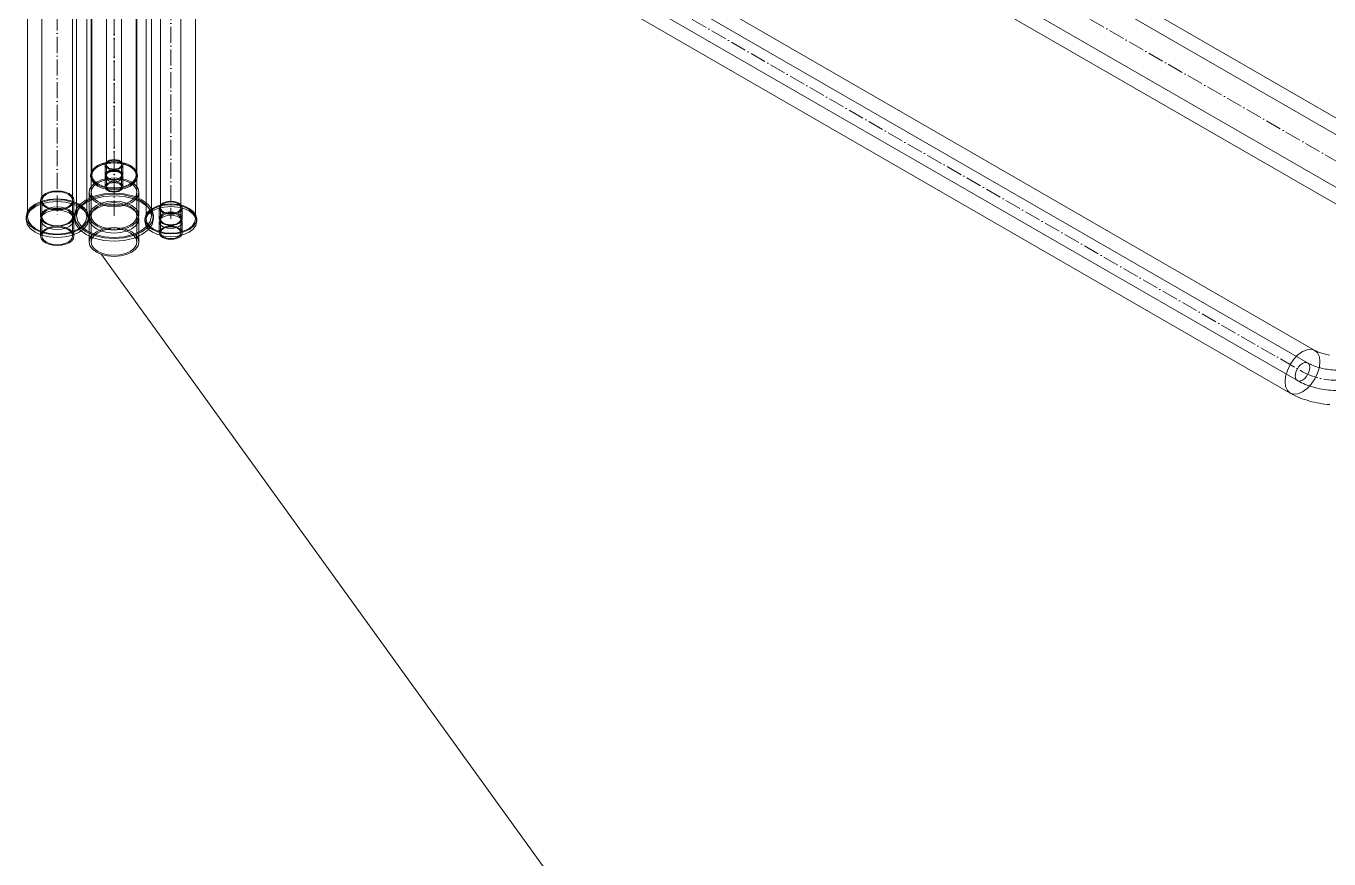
# Model space of a CAD drawing. Header units: millimetres. Extents: x -88595 to 880822, y -1054509 to -148035.
# Drawn here: x 377207 to 378018, y -315205 to -314686 of the extents above; entities that cross this region are included whole.
import ezdxf

# ---------------------------------------------------------------- set-up
doc = ezdxf.new("R2010")
doc.units = ezdxf.units.MM
doc.linetypes.add('$12$ADSK_Осевая', pattern=[14, 10, -2, 0, -2])
doc.linetypes.add('$13$ADSK_Осевая', pattern=[14, 10, -2, 0, -2])
for name, color, linetype, lineweight in [('Изоляция', 7, 'Continuous', 18), ('Марки', 7, 'Continuous', 20), ('Трубопровод', 7, 'Continuous', 18), ('Трубопроводы', 7, 'Continuous', 18)]:
    doc.layers.add(name, color=color, linetype=linetype, lineweight=lineweight)

# ---------------------------------------------------------------- blocks, each defined once
blk = doc.blocks.new('$0$ADSK_МедьПайка_Отвод-гнутая труба - Отвод _гнутая труба_-V101-В_ОВ3_3')
at = {"layer": 'Трубопроводы', "color": 190, "true_color": 0x8000ff}
for points in [[(15427.58, 13065.36, 0), (15427.73, 13066.79, 0), (15428.18, 13068.3, 0), (15428.89, 13069.78, 0), (15429.82, 13071.14, 0), (15430.9, 13072.29, 0), (15432.07, 13073.14, 0), (15433.23, 13073.63, 0), (15434.31, 13073.74, 0), (15435.24, 13073.45, 0), (15435.95, 13072.79, 0), (15436.4, 13071.8, 0), (15436.56, 13070.54, 0)], [(15436.56, 13070.54, 0), (15436.4, 13069.11, 0), (15435.95, 13067.6, 0), (15435.24, 13066.12, 0), (15434.31, 13064.76, 0), (15433.23, 13063.61, 0), (15432.07, 13062.77, 0), (15430.9, 13062.27, 0), (15429.82, 13062.16, 0), (15428.89, 13062.45, 0), (15428.18, 13063.11, 0), (15427.73, 13064.1, 0), (15427.58, 13065.36, 0)], [(15473.79, 13073.45, 0), (15473.07, 13073.05, 0), (15472.3, 13072.65, 0), (15471.5, 13072.28, 0), (15470.66, 13071.91, 0), (15469.79, 13071.56, 0), (15468.89, 13071.23, 0), (15467.96, 13070.92, 0), (15467, 13070.63, 0), (15466.01, 13070.36, 0), (15465, 13070.11, 0), (15463.98, 13069.88, 0), (15462.93, 13069.68, 0), (15461.86, 13069.5, 0), (15460.78, 13069.34, 0), (15459.69, 13069.21, 0), (15458.58, 13069.1, 0), (15457.47, 13069.02, 0), (15456.35, 13068.97, 0), (15455.23, 13068.94, 0), (15454.11, 13068.93, 0), (15452.98, 13068.96, 0), (15451.87, 13069, 0), (15450.75, 13069.08, 0), (15449.64, 13069.18, 0), (15448.55, 13069.3, 0), (15447.46, 13069.45, 0), (15446.39, 13069.63, 0), (15445.34, 13069.82, 0), (15444.31, 13070.05, 0), (15443.29, 13070.29, 0), (15442.3, 13070.55, 0), (15441.33, 13070.84, 0), (15440.39, 13071.15, 0), (15439.48, 13071.47, 0), (15438.61, 13071.82, 0), (15437.76, 13072.18, 0), (15436.95, 13072.55, 0), (15436.17, 13072.94, 0), (15435.43, 13073.34, 0), (15435.24, 13073.45, 0)], [(15472.48, 13070.54, 0), (15472.63, 13071.8, 0), (15473.08, 13072.79, 0), (15473.79, 13073.45, 0), (15474.72, 13073.74, 0), (15475.81, 13073.63, 0), (15476.97, 13073.14, 0), (15478.13, 13072.29, 0), (15479.21, 13071.14, 0), (15480.14, 13069.78, 0), (15480.86, 13068.3, 0), (15481.3, 13066.79, 0), (15481.46, 13065.36, 0)], [(15481.46, 13065.36, 0), (15481.3, 13064.1, 0), (15480.86, 13063.11, 0), (15480.14, 13062.45, 0), (15479.21, 13062.16, 0), (15478.13, 13062.27, 0), (15476.97, 13062.77, 0), (15475.81, 13063.61, 0), (15474.72, 13064.76, 0), (15473.79, 13066.12, 0), (15473.08, 13067.6, 0), (15472.63, 13069.11, 0), (15472.48, 13070.54, 0)], [(15480.14, 13062.45, 0), (15479.04, 13061.84, 0), (15477.9, 13061.26, 0), (15476.74, 13060.71, 0), (15475.55, 13060.19, 0), (15474.33, 13059.7, 0), (15473.09, 13059.25, 0), (15471.82, 13058.82, 0), (15470.53, 13058.43, 0), (15469.23, 13058.07, 0), (15467.9, 13057.74, 0), (15466.56, 13057.45, 0), (15465.2, 13057.18, 0), (15463.83, 13056.95, 0), (15462.45, 13056.75, 0), (15461.05, 13056.58, 0), (15459.65, 13056.45, 0), (15458.24, 13056.35, 0), (15456.83, 13056.28, 0), (15455.42, 13056.24, 0), (15454, 13056.23, 0), (15452.58, 13056.26, 0), (15451.17, 13056.32, 0), (15449.76, 13056.42, 0), (15448.36, 13056.54, 0), (15446.96, 13056.7, 0), (15445.58, 13056.89, 0), (15444.2, 13057.12, 0), (15442.84, 13057.37, 0), (15441.49, 13057.66, 0), (15440.16, 13057.98, 0), (15438.85, 13058.33, 0), (15437.56, 13058.72, 0), (15436.29, 13059.13, 0), (15435.04, 13059.58, 0), (15433.81, 13060.06, 0), (15432.61, 13060.57, 0), (15431.44, 13061.11, 0), (15430.3, 13061.68, 0), (15429.19, 13062.28, 0), (15428.89, 13062.45, 0)]]:
    blk.add_polyline3d(points, dxfattribs=at)
blk = doc.blocks.new('$0$ADSK_МедьПайка_Муфта - Муфта медная под пайку-V119-В_ОВ3_3')
at = {"layer": 'Трубопроводы', "color": 190, "true_color": 0x8000ff}
for p, q in [((14720.18, 13170.08), (14720.18, 13163.3)), ((14720.99, 13170.08), (14720.99, 13154.57)), ((14733.69, 13154.57), (14733.69, 13170.08)), ((14734.5, 13163.3), (14734.5, 13170.08)), ((14720.18, 13161.34), (14720.18, 13154.57)), ((14734.5, 13154.57), (14734.5, 13161.34))]:
    blk.add_line(p, q, dxfattribs=at)
for points in [[(14732.4, 13173, 0), (14730.92, 13173.66, 0), (14729.19, 13174.07, 0), (14727.34, 13174.21, 0), (14725.49, 13174.07, 0), (14723.76, 13173.66, 0), (14722.28, 13173, 0), (14721.14, 13172.15, 0), (14720.42, 13171.15, 0), (14720.18, 13170.08, 0), (14720.42, 13169.01, 0), (14721.14, 13168.01, 0), (14722.28, 13167.16, 0)], [(14722.85, 13167.49, 0), (14721.84, 13168.25, 0), (14721.21, 13169.13, 0), (14720.99, 13170.08, 0), (14721.21, 13171.03, 0), (14721.84, 13171.91, 0), (14722.85, 13172.67, 0), (14724.16, 13173.26, 0), (14725.7, 13173.62, 0), (14727.34, 13173.75, 0), (14728.98, 13173.62, 0), (14730.51, 13173.26, 0), (14731.83, 13172.67, 0)], [(14722.28, 13167.16, 0), (14723.76, 13166.5, 0), (14725.49, 13166.09, 0), (14727.34, 13165.95, 0), (14729.19, 13166.09, 0), (14730.92, 13166.5, 0), (14732.4, 13167.16, 0), (14733.54, 13168.01, 0), (14734.26, 13169.01, 0), (14734.5, 13170.08, 0), (14734.26, 13171.15, 0), (14733.54, 13172.15, 0), (14732.4, 13173, 0)], [(14731.83, 13172.67, 0), (14732.84, 13171.91, 0), (14733.47, 13171.03, 0), (14733.69, 13170.08, 0), (14733.47, 13169.13, 0), (14732.84, 13168.25, 0), (14731.83, 13167.49, 0), (14730.51, 13166.91, 0), (14728.98, 13166.54, 0), (14727.34, 13166.41, 0), (14725.7, 13166.54, 0), (14724.16, 13166.91, 0), (14722.85, 13167.49, 0)], [(14732.4, 13166.23, 0), (14730.92, 13166.88, 0), (14729.19, 13167.3, 0), (14727.34, 13167.44, 0), (14725.49, 13167.3, 0), (14723.76, 13166.88, 0), (14722.28, 13166.23, 0), (14721.14, 13165.37, 0), (14720.42, 13164.37, 0), (14720.18, 13163.3, 0), (14720.42, 13162.23, 0), (14721.14, 13161.24, 0), (14722.28, 13160.38, 0)], [(14722.28, 13158.42, 0), (14721.14, 13159.28, 0), (14720.42, 13160.27, 0), (14720.18, 13161.34, 0), (14720.42, 13162.41, 0), (14721.14, 13163.41, 0), (14722.28, 13164.27, 0), (14723.76, 13164.92, 0), (14725.49, 13165.34, 0), (14727.34, 13165.48, 0), (14729.19, 13165.34, 0), (14730.92, 13164.92, 0), (14732.4, 13164.27, 0)], [(14721.27, 13163.54, 0), (14721.15, 13163.43, 0), (14721.05, 13163.32, 0), (14720.96, 13163.21, 0), (14720.88, 13163.11, 0), (14720.81, 13163.01, 0), (14720.76, 13162.92, 0), (14720.71, 13162.83, 0), (14720.67, 13162.74, 0), (14720.64, 13162.66, 0), (14720.62, 13162.59, 0), (14720.6, 13162.52, 0), (14720.59, 13162.45, 0), (14720.58, 13162.39, 0), (14720.58, 13162.32, 0), (14720.58, 13162.26, 0), (14720.59, 13162.19, 0), (14720.6, 13162.13, 0), (14720.62, 13162.05, 0), (14720.64, 13161.98, 0), (14720.67, 13161.9, 0), (14720.71, 13161.82, 0), (14720.76, 13161.73, 0), (14720.82, 13161.63, 0), (14720.89, 13161.53, 0), (14720.97, 13161.43, 0), (14721.06, 13161.33, 0), (14721.16, 13161.22, 0), (14721.27, 13161.11, 0)], [(14722.28, 13160.38, 0), (14723.76, 13159.72, 0), (14725.49, 13159.31, 0), (14727.34, 13159.17, 0), (14729.19, 13159.31, 0), (14730.92, 13159.72, 0), (14732.4, 13160.38, 0), (14733.54, 13161.24, 0), (14734.26, 13162.23, 0), (14734.5, 13163.3, 0), (14734.26, 13164.37, 0), (14733.54, 13165.37, 0), (14732.4, 13166.23, 0)], [(14732.4, 13164.27, 0), (14733.54, 13163.41, 0), (14734.26, 13162.41, 0), (14734.5, 13161.34, 0), (14734.26, 13160.27, 0), (14733.54, 13159.28, 0), (14732.4, 13158.42, 0), (14730.92, 13157.76, 0), (14729.19, 13157.35, 0), (14727.34, 13157.21, 0), (14725.49, 13157.35, 0), (14723.76, 13157.76, 0), (14722.28, 13158.42, 0)], [(14733.41, 13163.54, 0), (14733.52, 13163.43, 0), (14733.63, 13163.32, 0), (14733.72, 13163.21, 0), (14733.8, 13163.11, 0), (14733.86, 13163.01, 0), (14733.92, 13162.92, 0), (14733.97, 13162.83, 0), (14734.01, 13162.74, 0), (14734.04, 13162.66, 0), (14734.06, 13162.59, 0), (14734.08, 13162.52, 0), (14734.09, 13162.45, 0), (14734.1, 13162.39, 0), (14734.1, 13162.32, 0), (14734.1, 13162.26, 0), (14734.09, 13162.19, 0), (14734.08, 13162.13, 0), (14734.06, 13162.05, 0), (14734.04, 13161.98, 0), (14734.01, 13161.9, 0), (14733.97, 13161.82, 0), (14733.92, 13161.73, 0), (14733.86, 13161.63, 0), (14733.79, 13161.53, 0), (14733.71, 13161.43, 0), (14733.62, 13161.33, 0), (14733.52, 13161.22, 0), (14733.41, 13161.11, 0)], [(14722.28, 13151.64, 0), (14721.14, 13152.5, 0), (14720.42, 13153.5, 0), (14720.18, 13154.57, 0), (14720.42, 13155.64, 0), (14721.14, 13156.63, 0), (14722.28, 13157.49, 0), (14723.76, 13158.15, 0), (14725.49, 13158.56, 0), (14727.34, 13158.7, 0), (14729.19, 13158.56, 0), (14730.92, 13158.15, 0), (14732.4, 13157.49, 0)], [(14731.83, 13157.16, 0), (14730.51, 13157.74, 0), (14728.98, 13158.11, 0), (14727.34, 13158.23, 0), (14725.7, 13158.11, 0), (14724.16, 13157.74, 0), (14722.85, 13157.16, 0), (14721.84, 13156.4, 0), (14721.21, 13155.52, 0), (14720.99, 13154.57, 0), (14721.21, 13153.62, 0), (14721.84, 13152.73, 0), (14722.85, 13151.98, 0)], [(14732.4, 13157.49, 0), (14733.54, 13156.63, 0), (14734.26, 13155.64, 0), (14734.5, 13154.57, 0), (14734.26, 13153.5, 0), (14733.54, 13152.5, 0), (14732.4, 13151.64, 0), (14730.92, 13150.99, 0), (14729.19, 13150.57, 0), (14727.34, 13150.43, 0), (14725.49, 13150.57, 0), (14723.76, 13150.99, 0), (14722.28, 13151.64, 0)], [(14722.85, 13151.98, 0), (14724.16, 13151.39, 0), (14725.7, 13151.03, 0), (14727.34, 13150.9, 0), (14728.98, 13151.03, 0), (14730.51, 13151.39, 0), (14731.83, 13151.98, 0), (14732.84, 13152.73, 0), (14733.47, 13153.62, 0), (14733.69, 13154.57, 0), (14733.47, 13155.52, 0), (14732.84, 13156.4, 0), (14731.83, 13157.16, 0)]]:
    blk.add_polyline3d(points, dxfattribs=at)
blk = doc.blocks.new('$0$ADSK_МедьПайка_Муфта - Муфта медная под пайку-4468528-В_ОВ3_3')
at = {"layer": 'Трубопроводы', "color": 134, "true_color": 0x00a6a6}
for p, q in [((14676.43, 13179.77), (14676.43, 13165.24)), ((14677.7, 13179.77), (14677.7, 13148.74)), ((14706.27, 13148.74), (14706.27, 13179.77)), ((14707.54, 13165.24), (14707.54, 13179.77)), ((14676.43, 13163.28), (14676.43, 13148.74)), ((14707.54, 13148.74), (14707.54, 13163.28))]:
    blk.add_line(p, q, dxfattribs=at)
for points in [[(14702.98, 13186.12, 0), (14699.76, 13187.55, 0), (14696.01, 13188.44, 0), (14691.98, 13188.75, 0), (14687.96, 13188.44, 0), (14684.21, 13187.55, 0), (14680.98, 13186.12, 0), (14678.51, 13184.26, 0), (14676.96, 13182.09, 0), (14676.43, 13179.77, 0), (14676.96, 13177.44, 0), (14678.51, 13175.28, 0), (14680.98, 13173.42, 0)], [(14681.88, 13173.94, 0), (14679.61, 13175.65, 0), (14678.19, 13177.63, 0), (14677.7, 13179.77, 0), (14678.19, 13181.9, 0), (14679.61, 13183.89, 0), (14681.88, 13185.6, 0), (14684.84, 13186.91, 0), (14688.29, 13187.74, 0), (14691.98, 13188.02, 0), (14695.68, 13187.74, 0), (14699.13, 13186.91, 0), (14702.08, 13185.6, 0)], [(14680.98, 13173.42, 0), (14684.21, 13171.99, 0), (14687.96, 13171.09, 0), (14691.98, 13170.79, 0), (14696.01, 13171.09, 0), (14699.76, 13171.99, 0), (14702.98, 13173.42, 0), (14705.45, 13175.28, 0), (14707.01, 13177.44, 0), (14707.54, 13179.77, 0), (14707.01, 13182.09, 0), (14705.45, 13184.26, 0), (14702.98, 13186.12, 0)], [(14702.08, 13185.6, 0), (14704.35, 13183.89, 0), (14705.78, 13181.9, 0), (14706.27, 13179.77, 0), (14705.78, 13177.63, 0), (14704.35, 13175.65, 0), (14702.08, 13173.94, 0), (14699.13, 13172.63, 0), (14695.68, 13171.8, 0), (14691.98, 13171.52, 0), (14688.29, 13171.8, 0), (14684.84, 13172.63, 0), (14681.88, 13173.94, 0)], [(14702.98, 13171.59, 0), (14699.76, 13173.01, 0), (14696.01, 13173.91, 0), (14691.98, 13174.22, 0), (14687.96, 13173.91, 0), (14684.21, 13173.01, 0), (14680.98, 13171.59, 0), (14678.51, 13169.73, 0), (14676.96, 13167.56, 0), (14676.43, 13165.24, 0), (14676.96, 13162.91, 0), (14678.51, 13160.74, 0), (14680.98, 13158.88, 0)], [(14680.98, 13156.93, 0), (14678.51, 13158.79, 0), (14676.96, 13160.95, 0), (14676.43, 13163.28, 0), (14676.96, 13165.6, 0), (14678.51, 13167.77, 0), (14680.98, 13169.63, 0), (14684.21, 13171.05, 0), (14687.96, 13171.95, 0), (14691.98, 13172.26, 0), (14696.01, 13171.95, 0), (14699.76, 13171.05, 0), (14702.98, 13169.63, 0)], [(14678.8, 13168.04, 0), (14678.51, 13167.76, 0), (14678.25, 13167.48, 0), (14678.01, 13167.2, 0), (14677.79, 13166.92, 0), (14677.6, 13166.65, 0), (14677.43, 13166.37, 0), (14677.28, 13166.09, 0), (14677.16, 13165.82, 0), (14677.06, 13165.55, 0), (14676.97, 13165.29, 0), (14676.91, 13165.03, 0), (14676.86, 13164.77, 0), (14676.84, 13164.51, 0), (14676.83, 13164.25, 0), (14676.84, 13163.99, 0), (14676.87, 13163.73, 0), (14676.91, 13163.47, 0), (14676.98, 13163.21, 0), (14677.06, 13162.94, 0), (14677.16, 13162.67, 0), (14677.29, 13162.4, 0), (14677.44, 13162.13, 0), (14677.61, 13161.85, 0), (14677.8, 13161.57, 0), (14678.02, 13161.29, 0), (14678.26, 13161.01, 0), (14678.52, 13160.74, 0), (14678.8, 13160.47, 0)], [(14680.98, 13158.88, 0), (14684.21, 13157.46, 0), (14687.96, 13156.56, 0), (14691.98, 13156.25, 0), (14696.01, 13156.56, 0), (14699.76, 13157.46, 0), (14702.98, 13158.88, 0), (14705.45, 13160.74, 0), (14707.01, 13162.91, 0), (14707.54, 13165.24, 0), (14707.01, 13167.56, 0), (14705.45, 13169.73, 0), (14702.98, 13171.59, 0)], [(14702.98, 13169.63, 0), (14705.45, 13167.77, 0), (14707.01, 13165.6, 0), (14707.54, 13163.28, 0), (14707.01, 13160.95, 0), (14705.45, 13158.79, 0), (14702.98, 13156.93, 0), (14699.76, 13155.5, 0), (14696.01, 13154.6, 0), (14691.98, 13154.29, 0), (14687.96, 13154.6, 0), (14684.21, 13155.5, 0), (14680.98, 13156.93, 0)], [(14705.17, 13168.04, 0), (14705.46, 13167.76, 0), (14705.72, 13167.48, 0), (14705.96, 13167.2, 0), (14706.18, 13166.92, 0), (14706.37, 13166.65, 0), (14706.54, 13166.37, 0), (14706.68, 13166.09, 0), (14706.81, 13165.82, 0), (14706.91, 13165.55, 0), (14707, 13165.29, 0), (14707.06, 13165.03, 0), (14707.1, 13164.77, 0), (14707.13, 13164.51, 0), (14707.14, 13164.25, 0), (14707.13, 13163.99, 0), (14707.1, 13163.73, 0), (14707.06, 13163.47, 0), (14706.99, 13163.21, 0), (14706.91, 13162.94, 0), (14706.8, 13162.67, 0), (14706.68, 13162.4, 0), (14706.53, 13162.13, 0), (14706.36, 13161.85, 0), (14706.17, 13161.57, 0), (14705.95, 13161.29, 0), (14705.71, 13161.01, 0), (14705.44, 13160.74, 0), (14705.17, 13160.47, 0)], [(14680.98, 13142.39, 0), (14678.51, 13144.25, 0), (14676.96, 13146.42, 0), (14676.43, 13148.74, 0), (14676.96, 13151.07, 0), (14678.51, 13153.23, 0), (14680.98, 13155.09, 0), (14684.21, 13156.52, 0), (14687.96, 13157.42, 0), (14691.98, 13157.72, 0), (14696.01, 13157.42, 0), (14699.76, 13156.52, 0), (14702.98, 13155.09, 0)], [(14702.08, 13154.57, 0), (14699.13, 13155.88, 0), (14695.68, 13156.71, 0), (14691.98, 13156.99, 0), (14688.29, 13156.71, 0), (14684.84, 13155.88, 0), (14681.88, 13154.57, 0), (14679.61, 13152.87, 0), (14678.19, 13150.88, 0), (14677.7, 13148.74, 0), (14678.19, 13146.61, 0), (14679.61, 13144.62, 0), (14681.88, 13142.91, 0)], [(14702.98, 13155.09, 0), (14705.45, 13153.23, 0), (14707.01, 13151.07, 0), (14707.54, 13148.74, 0), (14707.01, 13146.42, 0), (14705.45, 13144.25, 0), (14702.98, 13142.39, 0), (14699.76, 13140.96, 0), (14696.01, 13140.07, 0), (14691.98, 13139.76, 0), (14687.96, 13140.07, 0), (14684.21, 13140.96, 0), (14680.98, 13142.39, 0)], [(14681.88, 13142.91, 0), (14684.84, 13141.6, 0), (14688.29, 13140.78, 0), (14691.98, 13140.49, 0), (14695.68, 13140.78, 0), (14699.13, 13141.6, 0), (14702.08, 13142.91, 0), (14704.35, 13144.62, 0), (14705.78, 13146.61, 0), (14706.27, 13148.74, 0), (14705.78, 13150.88, 0), (14704.35, 13152.87, 0), (14702.08, 13154.57, 0)]]:
    blk.add_polyline3d(points, dxfattribs=at)
blk = doc.blocks.new('$0$ADSK_МедьПайка_Муфта - Муфта медная под пайку-4467772-В_ОВ3_3')
at = {"layer": 'Трубопроводы', "color": 134, "true_color": 0x00a6a6}
for p, q in [((14646.21, 13174.63), (14646.21, 13164.59)), ((14647.1, 13174.63), (14647.1, 13152.59)), ((14666.15, 13152.59), (14666.15, 13174.63)), ((14667.04, 13164.59), (14667.04, 13174.63)), ((14646.21, 13162.63), (14646.21, 13152.59)), ((14667.04, 13152.59), (14667.04, 13162.63))]:
    blk.add_line(p, q, dxfattribs=at)
for points in [[(14663.99, 13178.89, 0), (14661.84, 13179.84, 0), (14659.32, 13180.44, 0), (14656.63, 13180.65, 0), (14653.93, 13180.44, 0), (14651.42, 13179.84, 0), (14649.26, 13178.89, 0), (14647.61, 13177.64, 0), (14646.57, 13176.19, 0), (14646.21, 13174.63, 0), (14646.57, 13173.08, 0), (14647.61, 13171.63, 0), (14649.26, 13170.38, 0)], [(14649.89, 13170.75, 0), (14648.38, 13171.88, 0), (14647.43, 13173.21, 0), (14647.1, 13174.63, 0), (14647.43, 13176.06, 0), (14648.38, 13177.38, 0), (14649.89, 13178.52, 0), (14651.87, 13179.4, 0), (14654.16, 13179.95, 0), (14656.63, 13180.13, 0), (14659.09, 13179.95, 0), (14661.39, 13179.4, 0), (14663.36, 13178.52, 0)], [(14649.26, 13170.38, 0), (14651.42, 13169.43, 0), (14653.93, 13168.83, 0), (14656.63, 13168.62, 0), (14659.32, 13168.83, 0), (14661.84, 13169.43, 0), (14663.99, 13170.38, 0), (14665.65, 13171.63, 0), (14666.69, 13173.08, 0), (14667.04, 13174.63, 0), (14666.69, 13176.19, 0), (14665.65, 13177.64, 0), (14663.99, 13178.89, 0)], [(14663.36, 13178.52, 0), (14664.88, 13177.38, 0), (14665.83, 13176.06, 0), (14666.15, 13174.63, 0), (14665.83, 13173.21, 0), (14664.88, 13171.88, 0), (14663.36, 13170.75, 0), (14661.39, 13169.87, 0), (14659.09, 13169.32, 0), (14656.63, 13169.14, 0), (14654.16, 13169.32, 0), (14651.87, 13169.87, 0), (14649.89, 13170.75, 0)], [(14663.99, 13168.84, 0), (14661.84, 13169.8, 0), (14659.32, 13170.4, 0), (14656.63, 13170.6, 0), (14653.93, 13170.4, 0), (14651.42, 13169.8, 0), (14649.26, 13168.84, 0), (14647.61, 13167.6, 0), (14646.57, 13166.15, 0), (14646.21, 13164.59, 0), (14646.57, 13163.04, 0), (14647.61, 13161.58, 0), (14649.26, 13160.34, 0)], [(14649.26, 13158.38, 0), (14647.61, 13159.63, 0), (14646.57, 13161.08, 0), (14646.21, 13162.63, 0), (14646.57, 13164.19, 0), (14647.61, 13165.64, 0), (14649.26, 13166.88, 0), (14651.42, 13167.84, 0), (14653.93, 13168.44, 0), (14656.63, 13168.65, 0), (14659.32, 13168.44, 0), (14661.84, 13167.84, 0), (14663.99, 13166.88, 0)], [(14649.26, 13160.34, 0), (14651.42, 13159.38, 0), (14653.93, 13158.78, 0), (14656.63, 13158.58, 0), (14659.32, 13158.78, 0), (14661.84, 13159.38, 0), (14663.99, 13160.34, 0), (14665.65, 13161.58, 0), (14666.69, 13163.04, 0), (14667.04, 13164.59, 0), (14666.69, 13166.15, 0), (14665.65, 13167.6, 0), (14663.99, 13168.84, 0)], [(14647.8, 13165.82, 0), (14647.62, 13165.65, 0), (14647.45, 13165.47, 0), (14647.3, 13165.3, 0), (14647.17, 13165.13, 0), (14647.06, 13164.96, 0), (14646.96, 13164.79, 0), (14646.87, 13164.63, 0), (14646.8, 13164.48, 0), (14646.74, 13164.32, 0), (14646.69, 13164.17, 0), (14646.66, 13164.03, 0), (14646.63, 13163.89, 0), (14646.62, 13163.75, 0), (14646.61, 13163.61, 0), (14646.62, 13163.47, 0), (14646.63, 13163.33, 0), (14646.66, 13163.19, 0), (14646.69, 13163.04, 0), (14646.74, 13162.89, 0), (14646.8, 13162.74, 0), (14646.87, 13162.58, 0), (14646.96, 13162.42, 0), (14647.06, 13162.26, 0), (14647.18, 13162.09, 0), (14647.31, 13161.92, 0), (14647.46, 13161.74, 0), (14647.63, 13161.57, 0), (14647.8, 13161.4, 0)], [(14663.99, 13166.88, 0), (14665.65, 13165.64, 0), (14666.69, 13164.19, 0), (14667.04, 13162.63, 0), (14666.69, 13161.08, 0), (14665.65, 13159.63, 0), (14663.99, 13158.38, 0), (14661.84, 13157.42, 0), (14659.32, 13156.82, 0), (14656.63, 13156.62, 0), (14653.93, 13156.82, 0), (14651.42, 13157.42, 0), (14649.26, 13158.38, 0)], [(14665.46, 13165.82, 0), (14665.64, 13165.65, 0), (14665.8, 13165.47, 0), (14665.95, 13165.3, 0), (14666.08, 13165.13, 0), (14666.2, 13164.96, 0), (14666.3, 13164.79, 0), (14666.39, 13164.63, 0), (14666.46, 13164.48, 0), (14666.52, 13164.32, 0), (14666.56, 13164.17, 0), (14666.6, 13164.03, 0), (14666.62, 13163.89, 0), (14666.64, 13163.75, 0), (14666.64, 13163.61, 0), (14666.64, 13163.47, 0), (14666.62, 13163.33, 0), (14666.6, 13163.19, 0), (14666.56, 13163.04, 0), (14666.52, 13162.89, 0), (14666.46, 13162.74, 0), (14666.38, 13162.58, 0), (14666.3, 13162.42, 0), (14666.2, 13162.26, 0), (14666.08, 13162.09, 0), (14665.95, 13161.92, 0), (14665.8, 13161.74, 0), (14665.63, 13161.57, 0), (14665.46, 13161.4, 0)], [(14649.26, 13148.34, 0), (14647.61, 13149.58, 0), (14646.57, 13151.03, 0), (14646.21, 13152.59, 0), (14646.57, 13154.15, 0), (14647.61, 13155.6, 0), (14649.26, 13156.84, 0), (14651.42, 13157.8, 0), (14653.93, 13158.4, 0), (14656.63, 13158.6, 0), (14659.32, 13158.4, 0), (14661.84, 13157.8, 0), (14663.99, 13156.84, 0)], [(14663.36, 13156.48, 0), (14661.39, 13157.35, 0), (14659.09, 13157.9, 0), (14656.63, 13158.09, 0), (14654.16, 13157.9, 0), (14651.87, 13157.35, 0), (14649.89, 13156.48, 0), (14648.38, 13155.34, 0), (14647.43, 13154.01, 0), (14647.1, 13152.59, 0), (14647.43, 13151.17, 0), (14648.38, 13149.84, 0), (14649.89, 13148.7, 0)], [(14663.99, 13156.84, 0), (14665.65, 13155.6, 0), (14666.69, 13154.15, 0), (14667.04, 13152.59, 0), (14666.69, 13151.03, 0), (14665.65, 13149.58, 0), (14663.99, 13148.34, 0), (14661.84, 13147.38, 0), (14659.32, 13146.78, 0), (14656.63, 13146.58, 0), (14653.93, 13146.78, 0), (14651.42, 13147.38, 0), (14649.26, 13148.34, 0)], [(14649.89, 13148.7, 0), (14651.87, 13147.83, 0), (14654.16, 13147.28, 0), (14656.63, 13147.09, 0), (14659.09, 13147.28, 0), (14661.39, 13147.83, 0), (14663.36, 13148.7, 0), (14664.88, 13149.84, 0), (14665.83, 13151.17, 0), (14666.15, 13152.59, 0), (14665.83, 13154.01, 0), (14664.88, 13155.34, 0), (14663.36, 13156.48, 0)]]:
    blk.add_polyline3d(points, dxfattribs=at)
blk = doc.blocks.new('$0$ADSK_МедьПайка_Муфта - Муфта медная под пайку-4467626-В_ОВ3_3')
at = {"layer": 'Трубопроводы', "color": 190, "true_color": 0x8000ff}
for p, q in [((14686.41, 13196.96), (14686.41, 13190.51)), ((14687.22, 13196.96), (14687.22, 13183.08)), ((14696.74, 13183.08), (14696.74, 13196.96)), ((14697.55, 13190.51), (14697.55, 13196.96)), ((14686.41, 13189.53), (14686.41, 13183.08)), ((14697.55, 13183.08), (14697.55, 13189.53))]:
    blk.add_line(p, q, dxfattribs=at)
for points in [[(14695.92, 13199.23, 0), (14694.77, 13199.74, 0), (14693.43, 13200.06, 0), (14691.98, 13200.17, 0), (14690.54, 13200.06, 0), (14689.2, 13199.74, 0), (14688.05, 13199.23, 0), (14687.16, 13198.57, 0), (14686.6, 13197.79, 0), (14686.41, 13196.96, 0), (14686.6, 13196.13, 0), (14687.16, 13195.35, 0), (14688.05, 13194.68, 0)], [(14695.92, 13192.78, 0), (14694.77, 13193.29, 0), (14693.43, 13193.61, 0), (14691.98, 13193.72, 0), (14690.54, 13193.61, 0), (14689.2, 13193.29, 0), (14688.05, 13192.78, 0), (14687.16, 13192.12, 0), (14686.6, 13191.34, 0), (14686.41, 13190.51, 0), (14686.6, 13189.68, 0), (14687.16, 13188.9, 0), (14688.05, 13188.23, 0)], [(14688.05, 13187.25, 0), (14687.16, 13187.92, 0), (14686.6, 13188.7, 0), (14686.41, 13189.53, 0), (14686.6, 13190.36, 0), (14687.16, 13191.14, 0), (14688.05, 13191.8, 0), (14689.2, 13192.31, 0), (14690.54, 13192.63, 0), (14691.98, 13192.74, 0), (14693.43, 13192.63, 0), (14694.77, 13192.31, 0), (14695.92, 13191.8, 0)], [(14688.62, 13195.01, 0), (14687.86, 13195.58, 0), (14687.39, 13196.25, 0), (14687.22, 13196.96, 0), (14687.39, 13197.67, 0), (14687.86, 13198.33, 0), (14688.62, 13198.9, 0), (14689.6, 13199.34, 0), (14690.75, 13199.61, 0), (14691.98, 13199.71, 0), (14693.22, 13199.61, 0), (14694.36, 13199.34, 0), (14695.35, 13198.9, 0)], [(14688.05, 13194.68, 0), (14689.2, 13194.17, 0), (14690.54, 13193.85, 0), (14691.98, 13193.74, 0), (14693.43, 13193.85, 0), (14694.77, 13194.17, 0), (14695.92, 13194.68, 0), (14696.81, 13195.35, 0), (14697.36, 13196.13, 0), (14697.55, 13196.96, 0), (14697.36, 13197.79, 0), (14696.81, 13198.57, 0), (14695.92, 13199.23, 0)], [(14688.05, 13188.23, 0), (14689.2, 13187.72, 0), (14690.54, 13187.4, 0), (14691.98, 13187.29, 0), (14693.43, 13187.4, 0), (14694.77, 13187.72, 0), (14695.92, 13188.23, 0), (14696.81, 13188.9, 0), (14697.36, 13189.68, 0), (14697.55, 13190.51, 0), (14697.36, 13191.34, 0), (14696.81, 13192.12, 0), (14695.92, 13192.78, 0)], [(14695.35, 13198.9, 0), (14696.11, 13198.33, 0), (14696.58, 13197.67, 0), (14696.74, 13196.96, 0), (14696.58, 13196.25, 0), (14696.11, 13195.58, 0), (14695.35, 13195.01, 0), (14694.36, 13194.58, 0), (14693.22, 13194.3, 0), (14691.98, 13194.21, 0), (14690.75, 13194.3, 0), (14689.6, 13194.58, 0), (14688.62, 13195.01, 0)], [(14688.05, 13180.8, 0), (14687.16, 13181.47, 0), (14686.6, 13182.25, 0), (14686.41, 13183.08, 0), (14686.6, 13183.91, 0), (14687.16, 13184.69, 0), (14688.05, 13185.35, 0), (14689.2, 13185.86, 0), (14690.54, 13186.18, 0), (14691.98, 13186.29, 0), (14693.43, 13186.18, 0), (14694.77, 13185.86, 0), (14695.92, 13185.35, 0)], [(14687.26, 13191.23, 0), (14687.16, 13191.14, 0), (14687.07, 13191.04, 0), (14686.99, 13190.95, 0), (14686.92, 13190.86, 0), (14686.86, 13190.76, 0), (14686.8, 13190.67, 0), (14686.76, 13190.59, 0), (14686.72, 13190.5, 0), (14686.68, 13190.41, 0), (14686.66, 13190.33, 0), (14686.64, 13190.25, 0), (14686.62, 13190.17, 0), (14686.62, 13190.09, 0), (14686.61, 13190.02, 0), (14686.62, 13189.94, 0), (14686.62, 13189.86, 0), (14686.64, 13189.78, 0), (14686.66, 13189.7, 0), (14686.69, 13189.62, 0), (14686.72, 13189.53, 0), (14686.76, 13189.44, 0), (14686.81, 13189.36, 0), (14686.86, 13189.27, 0), (14686.93, 13189.17, 0), (14687, 13189.08, 0), (14687.08, 13188.99, 0), (14687.17, 13188.89, 0), (14687.26, 13188.8, 0)], [(14695.35, 13185.02, 0), (14694.36, 13185.46, 0), (14693.22, 13185.73, 0), (14691.98, 13185.83, 0), (14690.75, 13185.73, 0), (14689.6, 13185.46, 0), (14688.62, 13185.02, 0), (14687.86, 13184.45, 0), (14687.39, 13183.79, 0), (14687.22, 13183.08, 0), (14687.39, 13182.37, 0), (14687.86, 13181.7, 0), (14688.62, 13181.13, 0)], [(14695.92, 13191.8, 0), (14696.81, 13191.14, 0), (14697.36, 13190.36, 0), (14697.55, 13189.53, 0), (14697.36, 13188.7, 0), (14696.81, 13187.92, 0), (14695.92, 13187.25, 0), (14694.77, 13186.74, 0), (14693.43, 13186.42, 0), (14691.98, 13186.31, 0), (14690.54, 13186.42, 0), (14689.2, 13186.74, 0), (14688.05, 13187.25, 0)], [(14695.92, 13185.35, 0), (14696.81, 13184.69, 0), (14697.36, 13183.91, 0), (14697.55, 13183.08, 0), (14697.36, 13182.25, 0), (14696.81, 13181.47, 0), (14695.92, 13180.8, 0), (14694.77, 13180.29, 0), (14693.43, 13179.97, 0), (14691.98, 13179.86, 0), (14690.54, 13179.97, 0), (14689.2, 13180.29, 0), (14688.05, 13180.8, 0)], [(14688.62, 13181.13, 0), (14689.6, 13180.7, 0), (14690.75, 13180.42, 0), (14691.98, 13180.33, 0), (14693.22, 13180.42, 0), (14694.36, 13180.7, 0), (14695.35, 13181.13, 0), (14696.11, 13181.7, 0), (14696.58, 13182.37, 0), (14696.74, 13183.08, 0), (14696.58, 13183.79, 0), (14696.11, 13184.45, 0), (14695.35, 13185.02, 0)], [(14696.71, 13191.23, 0), (14696.8, 13191.14, 0), (14696.89, 13191.04, 0), (14696.97, 13190.95, 0), (14697.05, 13190.86, 0), (14697.11, 13190.76, 0), (14697.16, 13190.67, 0), (14697.21, 13190.59, 0), (14697.25, 13190.5, 0), (14697.28, 13190.41, 0), (14697.31, 13190.33, 0), (14697.33, 13190.25, 0), (14697.34, 13190.17, 0), (14697.35, 13190.09, 0), (14697.35, 13190.02, 0), (14697.35, 13189.94, 0), (14697.34, 13189.86, 0), (14697.33, 13189.78, 0), (14697.31, 13189.7, 0), (14697.28, 13189.62, 0), (14697.25, 13189.53, 0), (14697.21, 13189.44, 0), (14697.16, 13189.36, 0), (14697.11, 13189.27, 0), (14697.04, 13189.17, 0), (14696.97, 13189.08, 0), (14696.89, 13188.99, 0), (14696.8, 13188.89, 0), (14696.71, 13188.8, 0)]]:
    blk.add_polyline3d(points, dxfattribs=at)

msp = doc.modelspace()

# ---------------------------------------------------------------- linework, layer by layer
at = {"layer": 'Изоляция', "color": 190, "true_color": 0x8000ff}
for p, q in [((377247.69, -312959.34), (377247.69, -314779.13)), ((377275.21, -314779.13), (377275.21, -312959.34)), ((377281.45, -313008.77), (377281.45, -314806.42)), ((377312.15, -314806.42), (377312.15, -313008.77)), ((378009.2, -314888.32), (377445.99, -314563.15)), ((377430.64, -314589.73), (377993.85, -314914.9)), ((377246.88, -314779.13), (377246.88, -314779.95)), ((377276.02, -314779.95), (377276.02, -314779.13)), ((377280.64, -314806.42), (377280.64, -314808.05)), ((377312.96, -314808.05), (377312.96, -314806.42))]:
    msp.add_line(p, q, dxfattribs=at)
at = {"layer": 'Изоляция', "color": 134, "true_color": 0x00a6a6}
for p, q in [((377207.56, -312986.92), (377207.56, -314805.13)), ((377244.61, -314805.13), (377244.61, -312986.92)), ((377238.16, -312990.12), (377238.16, -314804.49)), ((377284.73, -314804.49), (377284.73, -312990.12)), ((378071.36, -314771.75), (377557.25, -314474.92)), ((377510.68, -314501.81), (378071.36, -314825.52)), ((377206.67, -314805.13), (377206.67, -314806.77)), ((377236.89, -314804.49), (377236.89, -314806.12)), ((377245.5, -314806.77), (377245.5, -314805.13)), ((377286, -314806.12), (377286, -314804.49))]:
    msp.add_line(p, q, dxfattribs=at)
at = {"layer": 'Изоляция', "color": 190, "true_color": 0x8000ff}
for points in [[(377251.14, -314773.19, 0), (377248.83, -314774.93, 0), (377247.37, -314776.96, 0), (377246.88, -314779.13, 0), (377247.37, -314781.31, 0), (377248.83, -314783.34, 0), (377251.14, -314785.08, 0)], [(377271.75, -314773.19, 0), (377268.73, -314771.85, 0), (377265.22, -314771.01, 0), (377261.45, -314770.72, 0), (377257.67, -314771.01, 0), (377254.16, -314771.85, 0), (377251.14, -314773.19, 0)], [(377251.14, -314774, 0), (377254.16, -314772.67, 0), (377257.67, -314771.83, 0), (377261.45, -314771.54, 0), (377265.22, -314771.83, 0), (377268.73, -314772.67, 0), (377271.75, -314774, 0)], [(377251.72, -314773.52, 0), (377254.57, -314772.25, 0), (377257.88, -314771.46, 0), (377261.45, -314771.19, 0), (377265.01, -314771.46, 0), (377268.33, -314772.25, 0), (377271.18, -314773.52, 0)], [(377271.75, -314785.08, 0), (377274.06, -314783.34, 0), (377275.52, -314781.31, 0), (377276.02, -314779.13, 0), (377275.52, -314776.96, 0), (377274.06, -314774.93, 0), (377271.75, -314773.19, 0)], [(377251.14, -314785.9, 0), (377248.83, -314784.16, 0), (377247.37, -314782.13, 0), (377246.88, -314779.95, 0), (377247.37, -314777.77, 0), (377248.83, -314775.75, 0), (377251.14, -314774, 0)], [(377251.72, -314784.75, 0), (377249.53, -314783.11, 0), (377248.15, -314781.19, 0), (377247.69, -314779.13, 0), (377248.15, -314777.08, 0), (377249.53, -314775.16, 0), (377251.72, -314773.52, 0)], [(377271.18, -314773.52, 0), (377273.36, -314775.16, 0), (377274.74, -314777.08, 0), (377275.21, -314779.13, 0), (377274.74, -314781.19, 0), (377273.36, -314783.11, 0), (377271.18, -314784.75, 0)], [(377271.75, -314774, 0), (377274.06, -314775.75, 0), (377275.52, -314777.77, 0), (377276.02, -314779.95, 0), (377275.52, -314782.13, 0), (377274.06, -314784.16, 0), (377271.75, -314785.9, 0)], [(377251.14, -314785.08, 0), (377254.16, -314786.42, 0), (377257.67, -314787.26, 0), (377261.45, -314787.55, 0), (377265.22, -314787.26, 0), (377268.73, -314786.42, 0), (377271.75, -314785.08, 0)], [(377271.75, -314785.9, 0), (377268.73, -314787.24, 0), (377265.22, -314788.08, 0), (377261.45, -314788.36, 0), (377257.67, -314788.08, 0), (377254.16, -314787.24, 0), (377251.14, -314785.9, 0)], [(377271.18, -314784.75, 0), (377268.33, -314786.01, 0), (377265.01, -314786.81, 0), (377261.45, -314787.08, 0), (377257.88, -314786.81, 0), (377254.57, -314786.01, 0), (377251.72, -314784.75, 0)], [(377308.23, -314799.82, 0), (377304.88, -314798.34, 0), (377300.98, -314797.41, 0), (377296.8, -314797.09, 0), (377292.62, -314797.41, 0), (377288.72, -314798.34, 0), (377285.37, -314799.82, 0)], [(377285.95, -314800.15, 0), (377289.13, -314798.74, 0), (377292.83, -314797.86, 0), (377296.8, -314797.56, 0), (377300.77, -314797.86, 0), (377304.48, -314798.74, 0), (377307.65, -314800.15, 0)], [(377285.37, -314799.82, 0), (377282.81, -314801.75, 0), (377281.19, -314804.01, 0), (377280.64, -314806.42, 0), (377281.19, -314808.83, 0), (377282.81, -314811.08, 0), (377285.37, -314813.02, 0)], [(377285.37, -314814.65, 0), (377282.81, -314812.72, 0), (377281.19, -314810.47, 0), (377280.64, -314808.05, 0), (377281.19, -314805.64, 0), (377282.81, -314803.39, 0), (377285.37, -314801.46, 0)], [(377285.95, -314812.69, 0), (377283.51, -314810.85, 0), (377281.97, -314808.71, 0), (377281.45, -314806.42, 0), (377281.97, -314804.13, 0), (377283.51, -314801.99, 0), (377285.95, -314800.15, 0)], [(377285.37, -314801.46, 0), (377288.72, -314799.97, 0), (377292.62, -314799.04, 0), (377296.8, -314798.72, 0), (377300.98, -314799.04, 0), (377304.88, -314799.97, 0), (377308.23, -314801.46, 0)], [(377307.65, -314800.15, 0), (377310.09, -314801.99, 0), (377311.63, -314804.13, 0), (377312.15, -314806.42, 0), (377311.63, -314808.71, 0), (377310.09, -314810.85, 0), (377307.65, -314812.69, 0)], [(377308.23, -314813.02, 0), (377310.8, -314811.08, 0), (377312.41, -314808.83, 0), (377312.96, -314806.42, 0), (377312.41, -314804.01, 0), (377310.8, -314801.75, 0), (377308.23, -314799.82, 0)], [(377308.23, -314801.46, 0), (377310.8, -314803.39, 0), (377312.41, -314805.64, 0), (377312.96, -314808.05, 0), (377312.41, -314810.47, 0), (377310.8, -314812.72, 0), (377308.23, -314814.65, 0)], [(377285.37, -314813.02, 0), (377288.72, -314814.5, 0), (377292.62, -314815.43, 0), (377296.8, -314815.75, 0), (377300.98, -314815.43, 0), (377304.88, -314814.5, 0), (377308.23, -314813.02, 0)], [(377307.65, -314812.69, 0), (377304.48, -314814.09, 0), (377300.77, -314814.98, 0), (377296.8, -314815.28, 0), (377292.83, -314814.98, 0), (377289.13, -314814.09, 0), (377285.95, -314812.69, 0)], [(377308.23, -314814.65, 0), (377304.88, -314816.13, 0), (377300.98, -314817.07, 0), (377296.8, -314817.38, 0), (377292.62, -314817.07, 0), (377288.72, -314816.13, 0), (377285.37, -314814.65, 0)], [(378001.53, -314889.08, 0), (377998.72, -314891.13, 0), (377996.1, -314893.89, 0), (377993.85, -314897.18, 0), (377992.13, -314900.77, 0), (377991.04, -314904.42, 0), (377990.67, -314907.88, 0)], [(377990.67, -314907.88, 0), (377991.04, -314904.42, 0), (377992.13, -314900.77, 0), (377993.85, -314897.18, 0), (377996.1, -314893.89, 0), (377998.72, -314891.13, 0), (378001.53, -314889.08, 0)], [(378012.38, -314895.34, 0), (378012.01, -314892.31, 0), (378010.93, -314889.92, 0), (378009.2, -314888.32, 0), (378006.95, -314887.62, 0), (378004.34, -314887.88, 0), (378001.53, -314889.08, 0)], [(378001.53, -314889.08, 0), (378004.34, -314887.88, 0), (378006.95, -314887.62, 0), (378009.2, -314888.32, 0), (378010.93, -314889.92, 0), (378012.01, -314892.31, 0), (378012.38, -314895.34, 0)], [(378018.26, -314891.21, 0), (378017.41, -314891.07, 0), (378016.57, -314890.91, 0), (378015.76, -314890.74, 0), (378014.97, -314890.55, 0), (378014.21, -314890.34, 0), (378013.47, -314890.13, 0), (378012.77, -314889.9, 0), (378012.1, -314889.66, 0), (378011.46, -314889.41, 0), (378010.87, -314889.16, 0), (378010.31, -314888.9, 0), (378009.79, -314888.64, 0), (378009.32, -314888.38, 0), (378009.2, -314888.32, 0)], [(378001.53, -314914.14, 0), (378004.34, -314912.09, 0), (378006.95, -314909.33, 0), (378009.2, -314906.04, 0), (378010.93, -314902.45, 0), (378012.01, -314898.8, 0), (378012.38, -314895.34, 0)], [(378012.38, -314895.34, 0), (378012.01, -314898.8, 0), (378010.93, -314902.45, 0), (378009.2, -314906.04, 0), (378006.95, -314909.33, 0), (378004.34, -314912.09, 0), (378001.53, -314914.14, 0)], [(377990.67, -314907.88, 0), (377991.04, -314910.91, 0), (377992.13, -314913.3, 0), (377993.85, -314914.9, 0), (377996.1, -314915.6, 0), (377998.72, -314915.34, 0), (378001.53, -314914.14, 0)], [(378001.53, -314914.14, 0), (377998.72, -314915.34, 0), (377996.1, -314915.6, 0), (377993.85, -314914.9, 0), (377992.13, -314913.3, 0), (377991.04, -314910.91, 0), (377990.67, -314907.88, 0)], [(378018.52, -314922.12, 0), (378016.91, -314921.97, 0), (378015.3, -314921.79, 0), (378013.7, -314921.57, 0), (378012.11, -314921.31, 0), (378010.53, -314921.01, 0), (378008.96, -314920.68, 0), (378007.41, -314920.3, 0), (378005.87, -314919.89, 0), (378004.34, -314919.44, 0), (378002.84, -314918.95, 0), (378001.35, -314918.41, 0), (377999.88, -314917.84, 0), (377998.43, -314917.22, 0), (377997, -314916.56, 0), (377995.6, -314915.86, 0), (377994.22, -314915.11, 0), (377993.85, -314914.9, 0)]]:
    msp.add_polyline3d(points, dxfattribs=at)
at = {"layer": 'Изоляция', "color": 134, "true_color": 0x00a6a6}
for points in [[(377212.36, -314797.21, 0), (377209.28, -314799.53, 0), (377207.34, -314802.23, 0), (377206.67, -314805.13, 0), (377207.34, -314808.03, 0), (377209.28, -314810.74, 0), (377212.36, -314813.06, 0)], [(377212.99, -314812.7, 0), (377210.05, -314810.48, 0), (377208.2, -314807.9, 0), (377207.56, -314805.13, 0), (377208.2, -314802.36, 0), (377210.05, -314799.78, 0), (377212.99, -314797.57, 0)], [(377239.82, -314797.21, 0), (377235.8, -314795.42, 0), (377231.11, -314794.31, 0), (377226.09, -314793.92, 0), (377221.06, -314794.31, 0), (377216.38, -314795.42, 0), (377212.36, -314797.21, 0)], [(377212.36, -314798.84, 0), (377216.38, -314797.06, 0), (377221.06, -314795.94, 0), (377226.09, -314795.56, 0), (377231.11, -314795.94, 0), (377235.8, -314797.06, 0), (377239.82, -314798.84, 0)], [(377212.99, -314797.57, 0), (377216.83, -314795.87, 0), (377221.3, -314794.8, 0), (377226.09, -314794.44, 0), (377230.88, -314794.8, 0), (377235.35, -314795.87, 0), (377239.19, -314797.57, 0)], [(377244.08, -314794.46, 0), (377240.18, -314797.4, 0), (377237.73, -314800.82, 0), (377236.89, -314804.49, 0), (377237.73, -314808.16, 0), (377240.18, -314811.58, 0), (377244.08, -314814.51, 0)], [(377244.08, -314816.15, 0), (377240.18, -314813.21, 0), (377237.73, -314809.79, 0), (377236.89, -314806.12, 0), (377237.73, -314802.45, 0), (377240.18, -314799.03, 0), (377244.08, -314796.1, 0)], [(377244.98, -314813.99, 0), (377241.28, -314811.21, 0), (377238.95, -314807.97, 0), (377238.16, -314804.49, 0), (377238.95, -314801.01, 0), (377241.28, -314797.77, 0), (377244.98, -314794.98, 0)], [(377239.19, -314797.57, 0), (377242.13, -314799.78, 0), (377243.98, -314802.36, 0), (377244.61, -314805.13, 0), (377243.98, -314807.9, 0), (377242.13, -314810.48, 0), (377239.19, -314812.7, 0)], [(377239.82, -314813.06, 0), (377242.9, -314810.74, 0), (377244.84, -314808.03, 0), (377245.5, -314805.13, 0), (377244.84, -314802.23, 0), (377242.9, -314799.53, 0), (377239.82, -314797.21, 0)], [(377278.81, -314794.46, 0), (377273.72, -314792.21, 0), (377267.8, -314790.79, 0), (377261.45, -314790.31, 0), (377255.09, -314790.79, 0), (377249.17, -314792.21, 0), (377244.08, -314794.46, 0)], [(377244.08, -314796.1, 0), (377249.17, -314793.84, 0), (377255.09, -314792.43, 0), (377261.45, -314791.94, 0), (377267.8, -314792.43, 0), (377273.72, -314793.84, 0), (377278.81, -314796.1, 0)], [(377244.98, -314794.98, 0), (377249.8, -314792.85, 0), (377255.42, -314791.5, 0), (377261.45, -314791.05, 0), (377267.47, -314791.5, 0), (377273.09, -314792.85, 0), (377277.91, -314794.98, 0)], [(377277.91, -314794.98, 0), (377281.61, -314797.77, 0), (377283.94, -314801.01, 0), (377284.73, -314804.49, 0), (377283.94, -314807.97, 0), (377281.61, -314811.21, 0), (377277.91, -314813.99, 0)], [(377278.81, -314814.51, 0), (377282.71, -314811.58, 0), (377285.16, -314808.16, 0), (377286, -314804.49, 0), (377285.16, -314800.82, 0), (377282.71, -314797.4, 0), (377278.81, -314794.46, 0)], [(377278.81, -314796.1, 0), (377282.71, -314799.03, 0), (377285.16, -314802.45, 0), (377286, -314806.12, 0), (377285.16, -314809.79, 0), (377282.71, -314813.21, 0), (377278.81, -314816.15, 0)], [(377212.36, -314814.69, 0), (377209.28, -314812.37, 0), (377207.34, -314809.67, 0), (377206.67, -314806.77, 0), (377207.34, -314803.86, 0), (377209.28, -314801.16, 0), (377212.36, -314798.84, 0)], [(377239.82, -314798.84, 0), (377242.9, -314801.16, 0), (377244.84, -314803.86, 0), (377245.5, -314806.77, 0), (377244.84, -314809.67, 0), (377242.9, -314812.37, 0), (377239.82, -314814.69, 0)], [(377212.36, -314813.06, 0), (377216.38, -314814.84, 0), (377221.06, -314815.96, 0), (377226.09, -314816.34, 0), (377231.11, -314815.96, 0), (377235.8, -314814.84, 0), (377239.82, -314813.06, 0)], [(377239.19, -314812.7, 0), (377235.35, -314814.39, 0), (377230.88, -314815.46, 0), (377226.09, -314815.83, 0), (377221.3, -314815.46, 0), (377216.83, -314814.39, 0), (377212.99, -314812.7, 0)], [(377239.82, -314814.69, 0), (377235.8, -314816.47, 0), (377231.11, -314817.59, 0), (377226.09, -314817.97, 0), (377221.06, -314817.59, 0), (377216.38, -314816.47, 0), (377212.36, -314814.69, 0)], [(377244.08, -314814.51, 0), (377249.17, -314816.77, 0), (377255.09, -314818.18, 0), (377261.45, -314818.67, 0), (377267.8, -314818.18, 0), (377273.72, -314816.77, 0), (377278.81, -314814.51, 0)], [(377278.81, -314816.15, 0), (377273.72, -314818.4, 0), (377267.8, -314819.82, 0), (377261.45, -314820.3, 0), (377255.09, -314819.82, 0), (377249.17, -314818.4, 0), (377244.08, -314816.15, 0)], [(377277.91, -314813.99, 0), (377273.09, -314816.13, 0), (377267.47, -314817.47, 0), (377261.45, -314817.93, 0), (377255.42, -314817.47, 0), (377249.8, -314816.13, 0), (377244.98, -314813.99, 0)]]:
    msp.add_polyline3d(points, dxfattribs=at)
at = {"layer": 'Марки'}
msp.add_line((377253.67, -314828.6), (383956.85, -324115.97), dxfattribs=at)
at = {"layer": 'Трубопровод', "color": 190, "true_color": 0x8000ff}
for p, q in [((377256.69, -312959.34), (377256.69, -314779.13)), ((377266.21, -314779.13), (377266.21, -312959.34)), ((377290.45, -313008.77), (377290.45, -314806.42)), ((377303.15, -314806.42), (377303.15, -313008.77)), ((378004.7, -314896.11), (377441.49, -314570.94)), ((377435.14, -314581.94), (377998.35, -314907.11))]:
    msp.add_line(p, q, dxfattribs=at)
at = {"layer": 'Трубопровод', "color": 190, "linetype": '$12$ADSK_Осевая', "true_color": 0x8000ff}
for p, q in [((377261.45, -312959.34), (377261.45, -314779.13)), ((377261.45, -312959.34), (377261.45, -314779.13)), ((377296.8, -313008.77), (377296.8, -314806.42)), ((377296.8, -313008.77), (377296.8, -314806.42)), ((377438.32, -314576.44), (378001.53, -314901.61)), ((377438.32, -314576.44), (378001.53, -314901.61))]:
    msp.add_line(p, q, dxfattribs=at)
at = {"layer": 'Трубопровод', "color": 134, "true_color": 0x00a6a6}
for p, q in [((377216.56, -312986.92), (377216.56, -314805.13)), ((377235.61, -314805.13), (377235.61, -312986.92)), ((377247.16, -312990.12), (377247.16, -314804.49)), ((377275.73, -314804.49), (377275.73, -312990.12)), ((378055.88, -314773.2), (377563.73, -314489.06)), ((377549.45, -314513.8), (378041.59, -314797.94))]:
    msp.add_line(p, q, dxfattribs=at)
at = {"layer": 'Трубопровод', "color": 134, "linetype": '$12$ADSK_Осевая', "true_color": 0x00a6a6}
for p, q in [((377226.09, -312986.92), (377226.09, -314805.13)), ((377226.09, -312986.92), (377226.09, -314805.13)), ((377261.45, -312990.12), (377261.45, -314804.49)), ((377261.45, -312990.12), (377261.45, -314804.49)), ((378048.74, -314785.57), (377556.59, -314501.43)), ((378048.74, -314785.57), (377556.59, -314501.43))]:
    msp.add_line(p, q, dxfattribs=at)
at = {"layer": 'Трубопровод', "color": 190, "true_color": 0x8000ff}
for points in [[(377258.08, -314781.08, 0), (377257.32, -314780.51, 0), (377256.85, -314779.85, 0), (377256.69, -314779.13, 0), (377256.85, -314778.42, 0), (377257.32, -314777.76, 0), (377258.08, -314777.19, 0)], [(377258.08, -314777.19, 0), (377259.07, -314776.75, 0), (377260.21, -314776.48, 0), (377261.45, -314776.39, 0), (377262.68, -314776.48, 0), (377263.83, -314776.75, 0), (377264.81, -314777.19, 0)], [(377264.81, -314781.08, 0), (377263.83, -314781.51, 0), (377262.68, -314781.79, 0), (377261.45, -314781.88, 0), (377260.21, -314781.79, 0), (377259.07, -314781.51, 0), (377258.08, -314781.08, 0)], [(377264.81, -314777.19, 0), (377265.57, -314777.76, 0), (377266.04, -314778.42, 0), (377266.21, -314779.13, 0), (377266.04, -314779.85, 0), (377265.57, -314780.51, 0), (377264.81, -314781.08, 0)], [(377292.31, -314809.01, 0), (377291.3, -314808.25, 0), (377290.67, -314807.37, 0), (377290.45, -314806.42, 0), (377290.67, -314805.47, 0), (377291.3, -314804.59, 0), (377292.31, -314803.83, 0)], [(377292.31, -314803.83, 0), (377293.63, -314803.24, 0), (377295.16, -314802.88, 0), (377296.8, -314802.75, 0), (377298.44, -314802.88, 0), (377299.98, -314803.24, 0), (377301.29, -314803.83, 0)], [(377301.29, -314803.83, 0), (377302.3, -314804.59, 0), (377302.93, -314805.47, 0), (377303.15, -314806.42, 0), (377302.93, -314807.37, 0), (377302.3, -314808.25, 0), (377301.29, -314809.01, 0)], [(377301.29, -314809.01, 0), (377299.98, -314809.59, 0), (377298.44, -314809.96, 0), (377296.8, -314810.09, 0), (377295.16, -314809.96, 0), (377293.63, -314809.59, 0), (377292.31, -314809.01, 0)], [(378001.53, -314896.43, 0), (378000.37, -314897.27, 0), (377999.28, -314898.42, 0), (377998.35, -314899.78, 0), (377997.64, -314901.26, 0), (377997.19, -314902.77, 0), (377997.04, -314904.2, 0)], [(378006.02, -314899.02, 0), (378005.86, -314897.76, 0), (378005.42, -314896.77, 0), (378004.7, -314896.11, 0), (378003.77, -314895.82, 0), (378002.69, -314895.93, 0), (378001.53, -314896.43, 0)], [(378001.53, -314906.79, 0), (378002.69, -314905.95, 0), (378003.77, -314904.8, 0), (378004.7, -314903.44, 0), (378005.42, -314901.96, 0), (378005.86, -314900.45, 0), (378006.02, -314899.02, 0)], [(377997.04, -314904.2, 0), (377997.19, -314905.46, 0), (377997.64, -314906.45, 0), (377998.35, -314907.11, 0), (377999.28, -314907.4, 0), (378000.37, -314907.29, 0), (378001.53, -314906.79, 0)]]:
    msp.add_polyline3d(points, dxfattribs=at)
at = {"layer": 'Трубопровод', "color": 134, "true_color": 0x00a6a6}
for points in [[(377251.34, -314798.66, 0), (377254.3, -314797.35, 0), (377257.75, -314796.52, 0), (377261.45, -314796.24, 0), (377265.14, -314796.52, 0), (377268.59, -314797.35, 0), (377271.55, -314798.66, 0)], [(377219.35, -314809.02, 0), (377217.84, -314807.88, 0), (377216.89, -314806.56, 0), (377216.56, -314805.13, 0), (377216.89, -314803.71, 0), (377217.84, -314802.38, 0), (377219.35, -314801.24, 0)], [(377219.35, -314801.24, 0), (377221.33, -314800.37, 0), (377223.62, -314799.82, 0), (377226.09, -314799.63, 0), (377228.56, -314799.82, 0), (377230.85, -314800.37, 0), (377232.83, -314801.24, 0)], [(377232.83, -314801.24, 0), (377234.34, -314802.38, 0), (377235.29, -314803.71, 0), (377235.61, -314805.13, 0), (377235.29, -314806.56, 0), (377234.34, -314807.88, 0), (377232.83, -314809.02, 0)], [(377251.34, -314810.32, 0), (377249.07, -314808.61, 0), (377247.65, -314806.62, 0), (377247.16, -314804.49, 0), (377247.65, -314802.35, 0), (377249.07, -314800.36, 0), (377251.34, -314798.66, 0)], [(377271.55, -314798.66, 0), (377273.82, -314800.36, 0), (377275.24, -314802.35, 0), (377275.73, -314804.49, 0), (377275.24, -314806.62, 0), (377273.82, -314808.61, 0), (377271.55, -314810.32, 0)], [(377232.83, -314809.02, 0), (377230.85, -314809.89, 0), (377228.56, -314810.44, 0), (377226.09, -314810.63, 0), (377223.62, -314810.44, 0), (377221.33, -314809.89, 0), (377219.35, -314809.02, 0)], [(377271.55, -314810.32, 0), (377268.59, -314811.63, 0), (377265.14, -314812.46, 0), (377261.45, -314812.74, 0), (377257.75, -314812.46, 0), (377254.3, -314811.63, 0), (377251.34, -314810.32, 0)]]:
    msp.add_polyline3d(points, dxfattribs=at)
at = {"layer": 'Трубопроводы', "color": 190, "linetype": '$13$ADSK_Осевая', "true_color": 0x8000ff}
msp.add_ellipse((378023.98, -314888.65), major_axis=(31.75, 0), ratio=0.57735, start_param=3.926991, end_param=5.497787, dxfattribs=at)

# ---------------------------------------------------------------- block references
at = {"layer": 'Трубопроводы', "color": 190, "true_color": 0x8000ff}
for name in ['$0$ADSK_МедьПайка_Муфта - Муфта медная под пайку-4467626-В_ОВ3_3', '$0$ADSK_МедьПайка_Муфта - Муфта медная под пайку-V119-В_ОВ3_3', '$0$ADSK_МедьПайка_Отвод-гнутая труба - Отвод _гнутая труба_-V101-В_ОВ3_3']:
    msp.add_blockref(name, (362569.46, -327969.56), dxfattribs=at)
at = {"layer": 'Трубопроводы', "color": 134, "true_color": 0x00a6a6}
for name in ['$0$ADSK_МедьПайка_Муфта - Муфта медная под пайку-4468528-В_ОВ3_3', '$0$ADSK_МедьПайка_Муфта - Муфта медная под пайку-4467772-В_ОВ3_3']:
    msp.add_blockref(name, (362569.46, -327969.56), dxfattribs=at)

doc.saveas('drawing.dxf')
